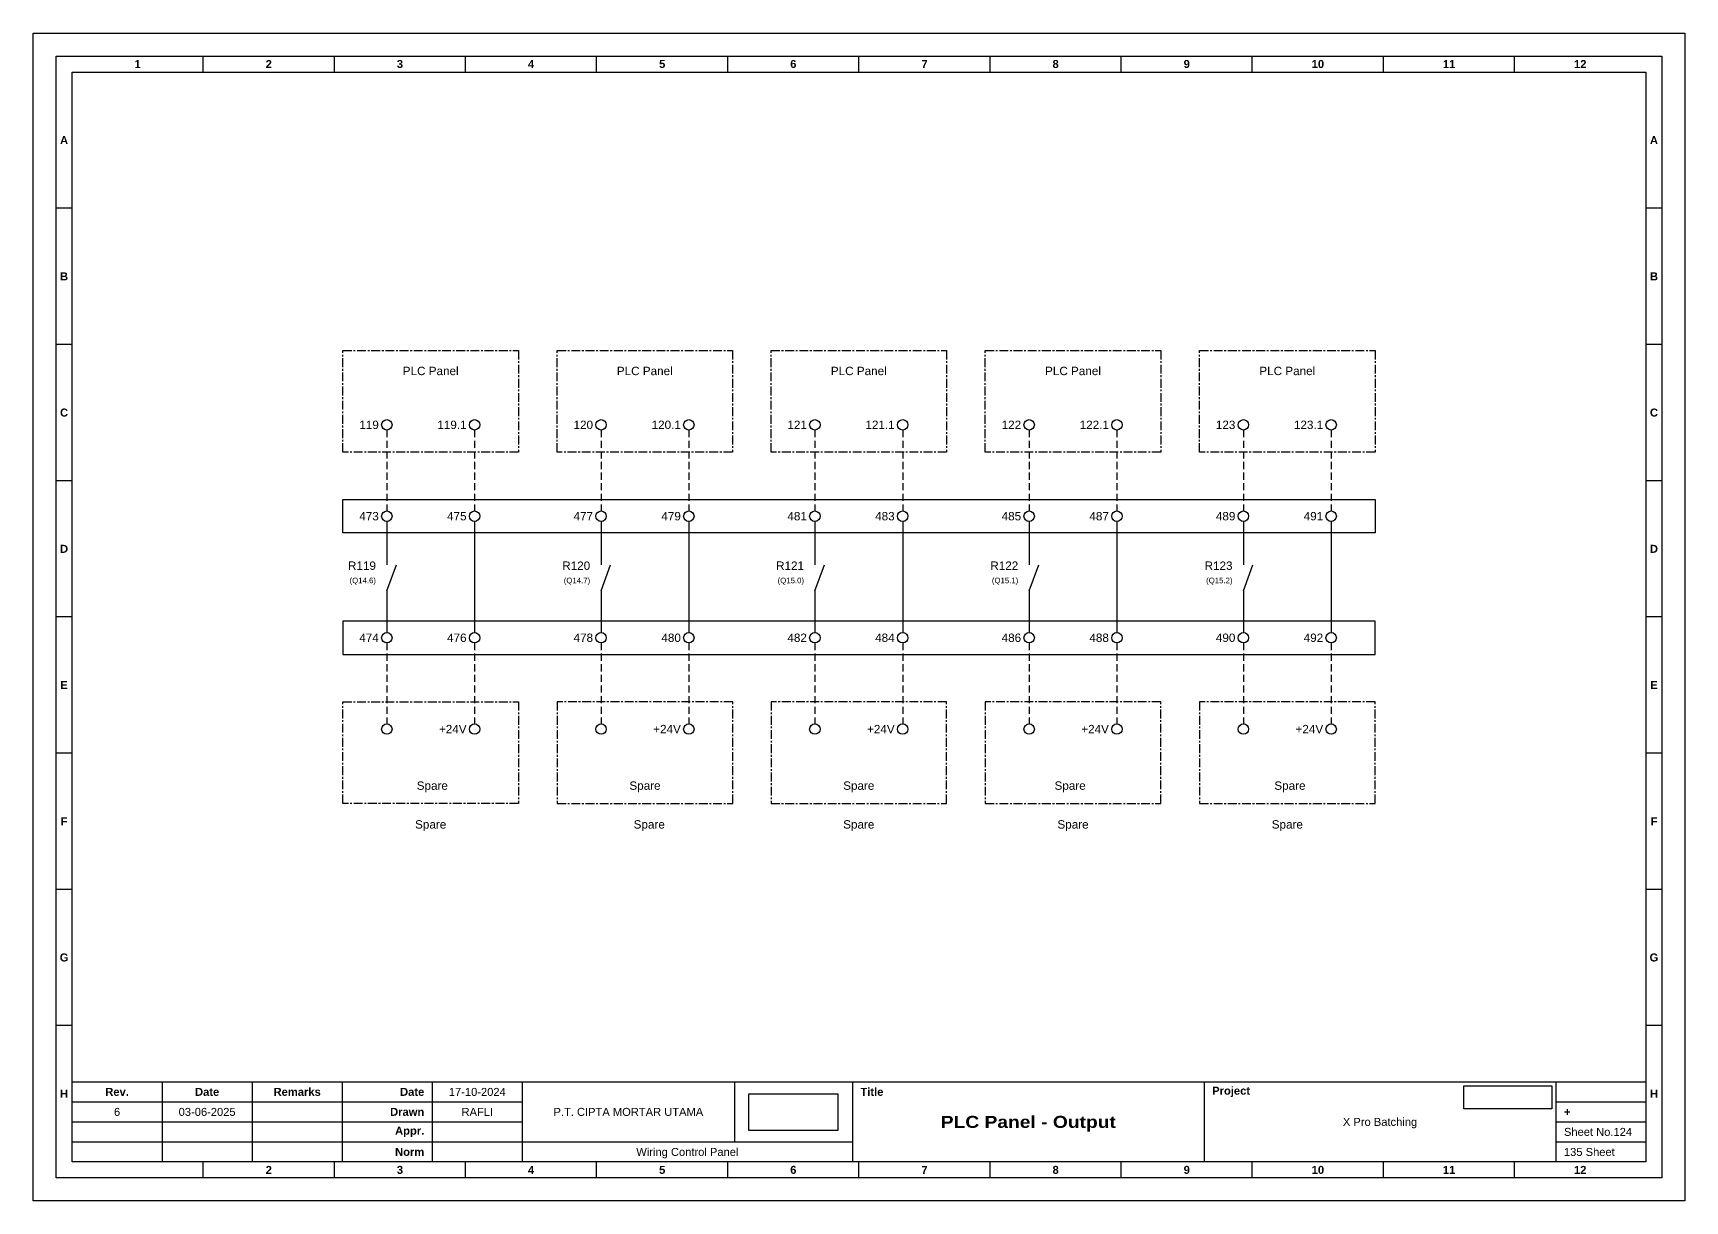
# Model space of a CAD drawing. Header units: millimetres. Extents: x 7759 to 13246, y 5489 to 6217.
# Drawn here: x 12603.9 to 12900, y 5747.9 to 5957.2 of the extents above; entities that cross this region are included whole.
import ezdxf
from ezdxf.enums import TextEntityAlignment as Align

# ---------------------------------------------------------------- set-up
doc = ezdxf.new("R2010")
doc.units = ezdxf.units.MM
doc.linetypes.add('CENTER', pattern=[50.8, 31.75, -6.35, 6.35, -6.35])
doc.linetypes.add('HIDDEN', pattern=[9.525, 6.35, -3.175])
doc.styles.add('Bold', font='ariblk.ttf', dxfattribs={"height": 25.4})
doc.styles.get("Standard").update_dxf_attribs({"font": 'arial.ttf'})
picture_1 = doc.add_image_def('image1.png', size_in_pixel=(2048, 847))
picture_2 = doc.add_image_def('image2.png', size_in_pixel=(2092, 542))

# ---------------------------------------------------------------- blocks, each defined once
blk = doc.blocks.new('KOP MU PROJECT')
at = {"color": 6, "ltscale": 50}
for p, q in [((27.74, 184.05), (27.74, 186.66)), ((49.13, 184.05), (49.13, 186.66)), ((70.51, 184.05), (70.51, 186.66)), ((91.89, 184.05), (91.89, 186.66)), ((113.27, 184.05), (113.27, 186.66)), ((134.66, 184.05), (134.66, 186.66)), ((156.04, 184.05), (156.04, 186.66)), ((177.42, 184.05), (177.42, 186.66)), ((198.8, 184.05), (198.8, 186.66)), ((220.19, 184.05), (220.19, 186.66)), ((241.57, 184.05), (241.57, 186.66)), ((6.36, 161.84), (3.75, 161.84)), ((265.59, 161.84), (262.98, 161.84)), ((6.36, 139.63), (3.75, 139.63)), ((265.59, 139.63), (262.98, 139.63)), ((6.36, 117.42), (3.75, 117.42)), ((265.59, 117.42), (262.98, 117.42)), ((6.36, 95.22), (3.75, 95.22)), ((265.59, 95.22), (262.98, 95.22)), ((6.36, 73.01), (3.75, 73.01)), ((265.59, 73.01), (262.98, 73.01)), ((6.36, 50.8), (3.75, 50.8)), ((265.59, 50.8), (262.98, 50.8)), ((6.36, 28.59), (3.75, 28.59)), ((265.59, 28.59), (262.98, 28.59)), ((27.74, 3.75), (27.74, 6.36)), ((49.13, 3.75), (49.13, 6.36)), ((70.51, 3.75), (70.51, 6.36)), ((91.89, 3.75), (91.89, 6.36)), ((113.27, 3.75), (113.27, 6.36)), ((134.66, 3.75), (134.66, 6.36)), ((156.04, 3.75), (156.04, 6.36)), ((177.42, 3.75), (177.42, 6.36)), ((198.8, 3.75), (198.8, 6.36)), ((220.19, 3.75), (220.19, 6.36)), ((241.57, 3.75), (241.57, 6.36))]:
    blk.add_line(p, q, dxfattribs=at)
at = {"ltscale": 50}
for p, q in [((6.36, 19.41), (262.98, 19.41)), ((21.04, 19.41), (21.04, 6.36)), ((35.72, 19.41), (35.72, 6.36)), ((50.41, 19.41), (50.41, 6.36)), ((65.09, 19.41), (65.09, 6.36)), ((79.77, 19.41), (79.77, 6.36)), ((114.35, 19.41), (114.35, 9.62)), ((133.6, 19.41), (133.6, 6.36)), ((190.95, 19.41), (190.95, 6.36)), ((248.3, 19.41), (248.3, 6.36)), ((6.36, 16.15), (79.77, 16.15)), ((248.3, 16.15), (262.98, 16.15)), ((6.36, 12.89), (79.77, 12.89)), ((248.3, 12.89), (262.98, 12.89)), ((6.36, 9.62), (133.6, 9.62)), ((248.3, 9.62), (262.98, 9.62))]:
    blk.add_line(p, q, dxfattribs=at)
at = {"color": 1, "ltscale": 50}
blk.add_lwpolyline([(269.34, 0), (0, 0), (0, 190.41), (269.34, 190.41)], close=True, dxfattribs=at)
at = {"color": 6, "ltscale": 50}
for points in [[(265.59, 3.75), (3.75, 3.75), (3.75, 186.66), (265.59, 186.66)], [(262.98, 6.36), (6.36, 6.36), (6.36, 184.05), (262.98, 184.05)]]:
    blk.add_lwpolyline(points, close=True, dxfattribs=at)
at = {"ltscale": 50, "char_height": 1.305, "attachment_point": 4}
for s, width, heights, insert in [('\\pxqc;{\\fArial|b1|i0|c0|p34;1}', 21.3825, [2.51], (6.36, 185.36)), ('\\pxqc;{\\fArial|b1|i0|c0|p34;2}', 21.3825, [2.51], (27.74, 185.36)), ('\\pxqc;{\\fArial|b1|i0|c0|p34;3}', 21.3825, [2.51], (49.13, 185.36)), ('\\pxqc;{\\fArial|b1|i0|c0|p34;4}', 21.3825, [2.51], (70.51, 185.36)), ('\\pxqc;{\\fArial|b1|i0|c0|p34;5}', 21.3825, [2.51], (91.89, 185.36)), ('\\pxqc;{\\fArial|b1|i0|c0|p34;6}', 21.3825, [2.51], (113.27, 185.36)), ('\\pxqc;{\\fArial|b1|i0|c0|p34;7}', 21.3825, [2.51], (134.66, 185.36)), ('\\pxqc;{\\fArial|b1|i0|c0|p34;8}', 21.3825, [2.51], (156.04, 185.36)), ('\\pxqc;{\\fArial|b1|i0|c0|p34;9}', 21.3825, [2.51], (177.42, 185.36)), ('\\pxqc;{\\fArial|b1|i0|c0|p34;10}', 21.3825, [2.51], (198.8, 185.36)), ('\\pxqc;{\\fArial|b1|i0|c0|p34;11}', 21.3825, [2.51], (220.19, 185.36)), ('\\pxqc;{\\fArial|b1|i0|c0|p34;12}', 21.3825, [2.51], (241.57, 185.36)), ('\\pxqc;{\\fArial|b1|i0|c0|p34;A}', 2.61, [2.51], (3.75, 172.95)), ('\\pxqc;{\\fArial|b1|i0|c0|p34;A}', 2.61, [2.51], (262.98, 172.95)), ('\\pxqc;{\\fArial|b1|i0|c0|p34;B}', 2.61, [2.51], (3.75, 150.74)), ('\\pxqc;{\\fArial|b1|i0|c0|p34;B}', 2.61, [2.51], (262.98, 150.74)), ('\\pxqc;{\\fArial|b1|i0|c0|p34;C}', 2.61, [2.51], (3.75, 128.53)), ('\\pxqc;{\\fArial|b1|i0|c0|p34;C}', 2.61, [2.51], (262.98, 128.53)), ('\\pxqc;{\\fArial|b1|i0|c0|p34;D}', 2.61, [2.51], (3.75, 106.32)), ('\\pxqc;{\\fArial|b1|i0|c0|p34;D}', 2.61, [2.51], (262.98, 106.32)), ('\\pxqc;{\\fArial|b1|i0|c0|p34;E}', 2.61, [2.51], (3.75, 84.11)), ('\\pxqc;{\\fArial|b1|i0|c0|p34;E}', 2.61, [2.51], (262.98, 84.11)), ('\\pxqc;{\\fArial|b1|i0|c0|p34;F}', 2.61, [2.51], (3.75, 61.9)), ('\\pxqc;{\\fArial|b1|i0|c0|p34;F}', 2.61, [2.51], (262.98, 61.9)), ('\\pxqc;{\\fArial|b1|i0|c0|p34;G}', 2.61, [2.51], (3.75, 39.69)), ('\\pxqc;{\\fArial|b1|i0|c0|p34;G}', 2.61, [2.51], (262.98, 39.69)), ('\\pxqc;{\\fArial|b1|i0|c0|p34;H}', 2.61, [2.51], (3.75, 17.47)), ('\\pxqc;{\\fArial|b1|i0|c0|p34;Rev.}', 14.6811, [2.88], (6.36, 17.78)), ('\\pxqc;{\\fArial|b1|i0|c0|p34;Date}', 14.6811, [2.88], (21.04, 17.78)), ('\\pxqc;{\\fArial|b1|i0|c0|p34;Remarks}', 14.6811, [2.88], (35.72, 17.78)), ('\\pxqr;{\\fArial|b1|i0|c0|p34;Date}', 13.3761, [2.88], (50.41, 17.78)), ('\\pxql;{\\fArial|b1|i0|c0|p34;Title}', 50.2419, [2.88], (134.9, 17.78)), ('\\pxql;{\\fArial|b1|i0|c0|p34;Project}', 50.2419, [2.88], (192.25, 17.78)), ('\\pxqc;{\\fArial|b1|i0|c0|p34;H}', 2.61, [2.51], (262.98, 17.47)), ('\\pxqr;{\\fArial|b1|i0|c0|p34;Drawn}', 13.3761, [2.88], (50.41, 14.52)), ('\\pxql;{\\fArial|b1|i0|c0|p34;+}', 14.6811, [2.88], (249.61, 14.52)), ('\\pxqr;{\\fArial|b1|i0|c0|p34;Appr.}', 13.3761, [2.88], (50.41, 11.26)), ('\\pxqr;{\\fArial|b1|i0|c0|p34;Norm}', 13.3761, [2.88], (50.41, 7.99)), ('\\pxqc;{\\fArial|b1|i0|c0|p34;2}', 21.3825, [2.51], (27.74, 5.06)), ('\\pxqc;{\\fArial|b1|i0|c0|p34;3}', 21.3825, [2.51], (49.13, 5.06)), ('\\pxqc;{\\fArial|b1|i0|c0|p34;4}', 21.3825, [2.51], (70.51, 5.06)), ('\\pxqc;{\\fArial|b1|i0|c0|p34;5}', 21.3825, [2.51], (91.89, 5.06)), ('\\pxqc;{\\fArial|b1|i0|c0|p34;6}', 21.3825, [2.51], (113.27, 5.06)), ('\\pxqc;{\\fArial|b1|i0|c0|p34;7}', 21.3825, [2.51], (134.66, 5.06)), ('\\pxqc;{\\fArial|b1|i0|c0|p34;8}', 21.3825, [2.51], (156.04, 5.06)), ('\\pxqc;{\\fArial|b1|i0|c0|p34;9}', 21.3825, [2.51], (177.42, 5.06)), ('\\pxqc;{\\fArial|b1|i0|c0|p34;10}', 21.3825, [2.51], (198.8, 5.06)), ('\\pxqc;{\\fArial|b1|i0|c0|p34;11}', 21.3825, [2.51], (220.19, 5.06)), ('\\pxqc;{\\fArial|b1|i0|c0|p34;12}', 21.3825, [2.51], (241.57, 5.06))]:
    blk.add_mtext_dynamic_manual_height_columns(s, width=width, gutter_width=0.0326, heights=heights, dxfattribs=dict(at, insert=insert))
at = {"ltscale": 50}
for tag, p in [('DATECREATED', (72.43, 17.78)), ('REV', (13.7, 14.52)), ('REVDATE', (28.38, 14.52)), ('REMARKS', (43.06, 14.52)), ('DRAWN', (72.43, 14.52)), ('COMPANY', (97.06, 14.52)), ('PROJECT', (219.62, 12.89)), ('APPR', (72.43, 11.26)), ('NORM', (72.43, 7.99)), ('DRAWINGCATEGORY', (106.68, 7.99)), ('DESCRIPTION', (162.27, 10.03))]:
    blk.add_attdef(tag, text='', height=1.3, dxfattribs=at).set_placement(p, align=Align.MIDDLE_CENTER)
at = {"ltscale": 50, "style": 'Bold'}
blk.add_attdef('TITLE', text='', height=1.96, dxfattribs=at).set_placement((162.27, 12.89), align=Align.MIDDLE_CENTER)
at = {"ltscale": 50}
for tag, p in [('SHEETNUMBER', (249.61, 11.26)), ('TOTALSHEET', (249.61, 7.99))]:
    blk.add_attdef(tag, text='', height=1.3, dxfattribs=at).set_placement(p, align=Align.MIDDLE_LEFT)
image = blk.add_image(picture_1, insert=(116.72, 11.48), size_in_units=(14.5, 6), dxfattribs=at)
image.dxf.flags = 15
image = blk.add_image(picture_2, insert=(233.29, 15.04), size_in_units=(14.36, 3.72), dxfattribs=at)
image.dxf.flags = 15

msp = doc.modelspace()

# ---------------------------------------------------------------- linework, layer by layer
at = {"linetype": 'HIDDEN', "ltscale": 0.2}
for p, q in [((12667.36, 5886.04), (12667.36, 5871.55)), ((12683.09, 5886.04), (12683.09, 5871.55)), ((12705.76, 5886.04), (12705.76, 5871.55)), ((12721.49, 5886.04), (12721.49, 5871.55)), ((12744.08, 5886.04), (12744.08, 5871.55)), ((12759.82, 5886.04), (12759.82, 5871.55)), ((12782.49, 5886.04), (12782.49, 5871.55)), ((12798.22, 5886.04), (12798.22, 5871.55)), ((12820.89, 5886.04), (12820.89, 5871.55)), ((12836.62, 5886.04), (12836.62, 5871.55)), ((12667.36, 5847.88), (12667.36, 5833.39)), ((12683.09, 5847.88), (12683.09, 5833.39)), ((12705.76, 5847.88), (12705.76, 5833.39)), ((12721.49, 5847.88), (12721.49, 5833.39)), ((12744.08, 5847.88), (12744.08, 5833.39)), ((12759.82, 5847.88), (12759.82, 5833.39)), ((12782.49, 5847.88), (12782.49, 5833.39)), ((12798.22, 5847.88), (12798.22, 5833.39)), ((12820.89, 5847.88), (12820.89, 5833.39)), ((12836.62, 5847.88), (12836.62, 5833.39))]:
    msp.add_line(p, q, dxfattribs=at)
at = {"ltscale": 0.2}
for p, q in [((12667.36, 5869.67), (12667.36, 5861.91)), ((12683.09, 5869.67), (12683.09, 5849.76)), ((12705.76, 5869.67), (12705.76, 5861.91)), ((12721.49, 5869.67), (12721.49, 5849.76)), ((12744.08, 5869.67), (12744.08, 5861.91)), ((12759.82, 5869.67), (12759.82, 5849.76)), ((12782.49, 5869.67), (12782.49, 5861.91)), ((12798.22, 5869.67), (12798.22, 5849.76)), ((12820.89, 5869.67), (12820.89, 5861.91)), ((12836.62, 5869.67), (12836.62, 5849.76)), ((12667.36, 5857.21), (12669.07, 5861.91)), ((12705.76, 5857.21), (12707.47, 5861.91)), ((12744.08, 5857.21), (12745.79, 5861.91)), ((12782.49, 5857.21), (12784.2, 5861.91)), ((12820.89, 5857.21), (12822.6, 5861.91)), ((12667.36, 5857.21), (12667.36, 5849.76)), ((12705.76, 5857.21), (12705.76, 5849.76)), ((12744.08, 5857.21), (12744.08, 5849.76)), ((12782.49, 5857.21), (12782.49, 5849.76)), ((12820.89, 5857.21), (12820.89, 5849.76))]:
    msp.add_line(p, q, dxfattribs=at)
at = {"linetype": 'CENTER', "ltscale": 0.05}
for points in [[(12659.49, 5900.3), (12690.96, 5900.3), (12690.96, 5882.08), (12659.49, 5882.08)], [(12697.89, 5900.3), (12729.29, 5900.3), (12729.29, 5882.08), (12697.89, 5882.08)], [(12736.22, 5900.3), (12767.69, 5900.3), (12767.69, 5882.08), (12736.22, 5882.08)], [(12774.62, 5900.3), (12806.09, 5900.3), (12806.09, 5882.08), (12774.62, 5882.08)], [(12813.02, 5900.3), (12844.49, 5900.3), (12844.49, 5882.08), (12813.02, 5882.08)], [(12659.49, 5837.35), (12690.96, 5837.35), (12690.96, 5819.12), (12659.49, 5819.12)], [(12697.89, 5819.12), (12729.36, 5819.12), (12729.36, 5837.35), (12697.89, 5837.35)], [(12736.22, 5819.12), (12767.69, 5819.12), (12767.69, 5837.35), (12736.22, 5837.35)], [(12774.62, 5819.12), (12806.09, 5819.12), (12806.09, 5837.35), (12774.62, 5837.35)], [(12813.02, 5819.12), (12844.49, 5819.12), (12844.49, 5837.35), (12813.02, 5837.35)]]:
    msp.add_lwpolyline(points, close=True, dxfattribs=at)
at = {"ltscale": 0.05}
for points in [[(12659.49, 5873.61), (12844.49, 5873.61), (12844.49, 5867.6), (12659.49, 5867.6)], [(12659.49, 5845.81), (12844.49, 5845.81), (12844.49, 5851.82), (12659.49, 5851.82)]]:
    msp.add_lwpolyline(points, close=True, dxfattribs=at)
for centre in [(12667.36, 5886.98), (12683.09, 5886.98), (12705.76, 5886.98), (12721.49, 5886.98), (12744.08, 5886.98), (12759.82, 5886.98), (12782.49, 5886.98), (12798.22, 5886.98), (12820.89, 5886.98), (12836.62, 5886.98), (12667.36, 5870.61), (12683.09, 5870.61), (12705.76, 5870.61), (12721.49, 5870.61), (12744.08, 5870.61), (12759.82, 5870.61), (12782.49, 5870.61), (12798.22, 5870.61), (12820.89, 5870.61), (12836.62, 5870.61), (12667.36, 5848.82), (12683.09, 5848.82), (12705.76, 5848.82), (12721.49, 5848.82), (12744.08, 5848.82), (12759.82, 5848.82), (12782.49, 5848.82), (12798.22, 5848.82), (12820.89, 5848.82), (12836.62, 5848.82), (12667.36, 5832.45), (12683.09, 5832.45), (12705.76, 5832.45), (12721.49, 5832.45), (12744.08, 5832.45), (12759.82, 5832.45), (12782.49, 5832.45), (12798.22, 5832.45), (12820.89, 5832.45), (12836.62, 5832.45)]:
    msp.add_circle(centre, 0.938)

# ---------------------------------------------------------------- block references
at = {"xscale": 1.099296583304004, "yscale": 1.099296583304004, "zscale": 1.099296583304004}
msp.add_blockref('KOP MU PROJECT', (12603.95, 5747.88), dxfattribs=at).add_auto_attribs({'TITLE': 'PLC Panel - Output', 'PROJECT': 'X Pro Batching', 'COMPANY': 'P.T. CIPTA MORTAR UTAMA', 'DRAWINGCATEGORY': 'Wiring Control Panel', 'DRAWN': 'RAFLI', 'DATECREATED': '17-10-2024', 'REVDATE': '03-06-2025', 'REV': '6', 'SHEETNUMBER': 'Sheet No.124', 'TOTALSHEET': '135 Sheet'})

# ---------------------------------------------------------------- texts
for s, p in [('PLC Panel', (12675.22, 5897.39)), ('PLC Panel', (12713.59, 5897.39)), ('PLC Panel', (12751.95, 5897.39)), ('PLC Panel', (12790.35, 5897.39)), ('PLC Panel', (12828.76, 5897.39)), ('Spare', (12675.22, 5816.12)), ('Spare', (12714.39, 5816.12)), ('Spare', (12751.95, 5816.12)), ('Spare', (12790.35, 5816.12)), ('Spare', (12828.76, 5816.12))]:
    msp.add_text(s, height=1.5).set_placement(p, align=Align.TOP_CENTER)
for s, height, p in [('119', 1.5, (12665.92, 5886.98)), ('119.1', 1.5, (12681.65, 5886.98)), ('120', 1.5, (12704.32, 5886.98)), ('120.1', 1.5, (12720.06, 5886.98)), ('121', 1.5, (12742.65, 5886.98)), ('121.1', 1.5, (12758.38, 5886.98)), ('122', 1.5, (12781.05, 5886.98)), ('122.1', 1.5, (12796.78, 5886.98)), ('123', 1.5, (12819.45, 5886.98)), ('123.1', 1.5, (12835.19, 5886.98)), ('473', 1.5, (12665.92, 5870.61)), ('475', 1.5, (12681.65, 5870.61)), ('477', 1.5, (12704.32, 5870.61)), ('479', 1.5, (12720.06, 5870.61)), ('481', 1.5, (12742.65, 5870.61)), ('483', 1.5, (12758.38, 5870.61)), ('485', 1.5, (12781.05, 5870.61)), ('487', 1.5, (12796.78, 5870.61)), ('489', 1.5, (12819.45, 5870.61)), ('491', 1.5, (12835.19, 5870.61)), ('R119', 1.5, (12665.41, 5861.74)), ('(Q14.6)', 1, (12665.41, 5859.09)), ('R120', 1.5, (12703.81, 5861.74)), ('(Q14.7)', 1, (12703.81, 5859.09)), ('R121', 1.5, (12742.14, 5861.74)), ('(Q15.0)', 1, (12742.14, 5859.09)), ('R122', 1.5, (12780.54, 5861.74)), ('(Q15.1)', 1, (12780.54, 5859.09)), ('R123', 1.5, (12818.94, 5861.74)), ('(Q15.2)', 1, (12818.94, 5859.09)), ('474', 1.5, (12665.92, 5848.82)), ('476', 1.5, (12681.65, 5848.82)), ('478', 1.5, (12704.32, 5848.82)), ('480', 1.5, (12720.06, 5848.82)), ('482', 1.5, (12742.65, 5848.82)), ('484', 1.5, (12758.38, 5848.82)), ('486', 1.5, (12781.05, 5848.82)), ('488', 1.5, (12796.78, 5848.82)), ('490', 1.5, (12819.45, 5848.82)), ('492', 1.5, (12835.19, 5848.82)), ('+24V', 1.5, (12681.65, 5832.45)), ('+24V', 1.5, (12720.06, 5832.45)), ('+24V', 1.5, (12758.38, 5832.45)), ('+24V', 1.5, (12796.78, 5832.45)), ('+24V', 1.5, (12835.19, 5832.45))]:
    msp.add_text(s, height=height).set_placement(p, align=Align.MIDDLE_RIGHT)
for p in [(12675.51, 5821.12), (12713.63, 5821.12), (12751.95, 5821.12), (12789.83, 5821.12), (12829.23, 5821.12)]:
    msp.add_text('Spare', height=1.5).set_placement(p, align=Align.BOTTOM_CENTER)

doc.saveas('drawing.dxf')
